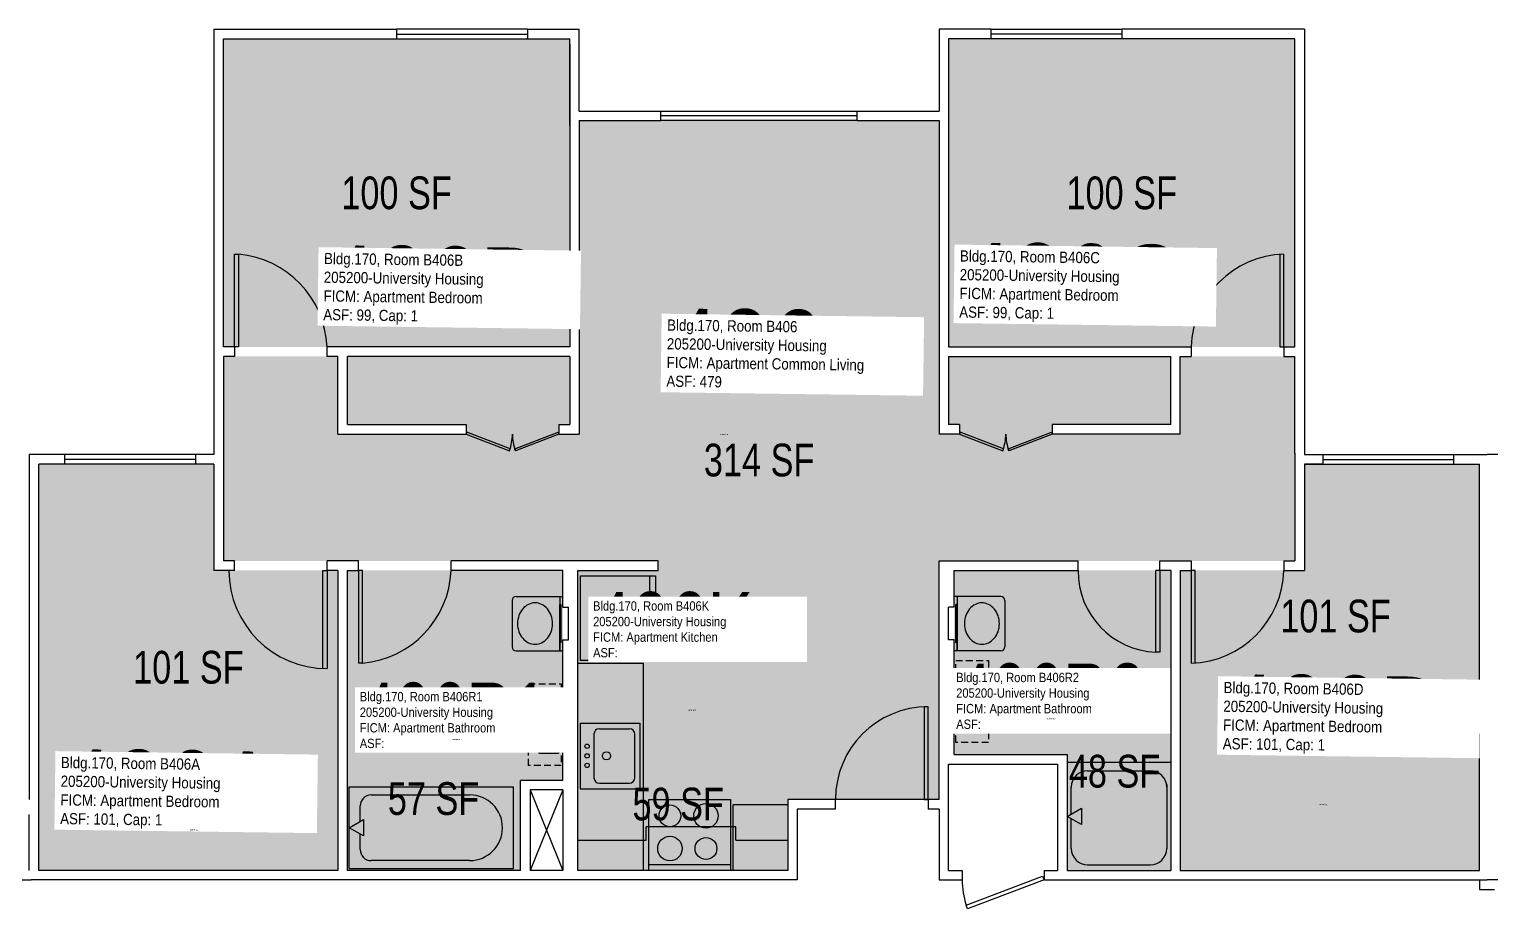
# Model space of a CAD drawing. Header units: inches. Extents: x -84 to 2978, y -50 to 1655.
# Drawn here: x 1476 to 2012, y 317 to 640 of the extents above; entities that cross this region are included whole.
import ezdxf
from ezdxf.enums import TextEntityAlignment as Align

# ---------------------------------------------------------------- set-up
doc = ezdxf.new("R2010")
doc.units = ezdxf.units.IN
doc.header["$LTSCALE"] = 10
doc.header["$MEASUREMENT"] = 0
doc.linetypes.add('DASHED2', pattern=[0.375, 0.25, -0.125])
doc.layers.get('0').update_dxf_attribs({"linetype": 'CONTINUOUS'})
for name, color, linetype in [('A-DOOR', 2, 'CONTINUOUS'), ('A-FLOR', 3, 'CONTINUOUS'), ('A-GLAZ', 1, 'CONTINUOUS'), ('A-IDEN-RNUM', 7, 'CONTINUOUS'), ('A-IDEN-SNUM', 4, 'CONTINUOUS'), ('A-IDEN-VNUM', 4, 'CONTINUOUS'), ('A-WALL', 5, 'CONTINUOUS'), ('AREA-TEXT', 3, 'CONTINUOUS'), ('Rooms-Category-Color', 7, 'CONTINUOUS'), ('Rooms-College-Color', 7, 'CONTINUOUS'), ('Rooms-Department-Color', 7, 'CONTINUOUS'), ('Rooms-Division-Color', 7, 'CONTINUOUS'), ('Rooms-Information', 7, 'CONTINUOUS')]:
    doc.layers.add(name, color=color, linetype=linetype)
doc.styles.add('CP_AREA', font='arial.ttf', dxfattribs={"height": 15})
doc.styles.add('CP_ROOMSNUMBER', font='arial.ttf', dxfattribs={"height": 1})
doc.styles.add('CP_ROOMVNUMBER', font='arial.ttf', dxfattribs={"width": 0.85, "height": 0.075})

msp = doc.modelspace()

# ---------------------------------------------------------------- hatches: boundary and pattern name
at = {"layer": 'Rooms-Category-Color', "true_color": 0x728ef3}
for points in [[(1547.17, 523.26), (1674.17, 523.26), (1674.17, 636.26), (1547.17, 636.26)], [(1813.17, 523.26), (1940.17, 523.26), (1940.17, 636.26), (1813.17, 636.26)], [(1940.17, 519.76), (1940.17, 444.76), (1809.67, 444.76), (1809.67, 357.26), (1754.17, 357.26), (1754.17, 441.26), (1706.66, 441.26), (1706.66, 444.76), (1547.17, 444.76), (1547.17, 519.76), (1589.17, 519.76), (1589.17, 491.26), (1636.17, 491.26), (1636.17, 494.76), (1592.67, 494.76), (1592.67, 519.76), (1674.17, 519.76), (1674.17, 494.76), (1670.17, 494.76), (1670.17, 491.26), (1677.67, 491.26), (1677.67, 606.26), (1809.67, 606.26), (1809.67, 491.26), (1817.17, 491.26), (1817.17, 494.76), (1813.17, 494.76), (1813.17, 519.76), (1894.67, 519.76), (1894.67, 494.76), (1851.17, 494.76), (1851.17, 491.26), (1898.17, 491.26), (1898.17, 519.76)], [(1543.67, 441.26), (1589.17, 441.26), (1589.17, 331.26), (1479.42, 331.26), (1479.42, 480.26), (1543.67, 480.26)], [(1943.67, 480.26), (2007.92, 480.26), (2007.92, 331.26), (1898.17, 331.26), (1898.17, 441.26), (1943.67, 441.26)], [(1592.67, 441.26), (1671.67, 441.26), (1671.67, 364.26), (1656.17, 364.26), (1656.17, 331.26), (1592.67, 331.26), (1592.67, 441.26)], [(1677.17, 441.26), (1754.17, 441.26), (1754.17, 331.26), (1677.17, 331.26)], [(1894.67, 441.26), (1815.17, 441.26), (1815.17, 373.76), (1856.67, 373.76), (1856.67, 331.26), (1894.67, 331.26)]]:
    msp.add_hatch(color=171, dxfattribs=at).paths.add_polyline_path(points)
at = {"layer": 'Rooms-College-Color', "true_color": 0xadadad}
for points in [[(1547.17, 523.26), (1674.17, 523.26), (1674.17, 636.26), (1547.17, 636.26)], [(1813.17, 523.26), (1940.17, 523.26), (1940.17, 636.26), (1813.17, 636.26)], [(1940.17, 519.76), (1940.17, 444.76), (1809.67, 444.76), (1809.67, 357.26), (1754.17, 357.26), (1754.17, 441.26), (1706.66, 441.26), (1706.66, 444.76), (1547.17, 444.76), (1547.17, 519.76), (1589.17, 519.76), (1589.17, 491.26), (1636.17, 491.26), (1636.17, 494.76), (1592.67, 494.76), (1592.67, 519.76), (1674.17, 519.76), (1674.17, 494.76), (1670.17, 494.76), (1670.17, 491.26), (1677.67, 491.26), (1677.67, 606.26), (1809.67, 606.26), (1809.67, 491.26), (1817.17, 491.26), (1817.17, 494.76), (1813.17, 494.76), (1813.17, 519.76), (1894.67, 519.76), (1894.67, 494.76), (1851.17, 494.76), (1851.17, 491.26), (1898.17, 491.26), (1898.17, 519.76)], [(1543.67, 441.26), (1589.17, 441.26), (1589.17, 331.26), (1479.42, 331.26), (1479.42, 480.26), (1543.67, 480.26)], [(1943.67, 480.26), (2007.92, 480.26), (2007.92, 331.26), (1898.17, 331.26), (1898.17, 441.26), (1943.67, 441.26)], [(1592.67, 441.26), (1671.67, 441.26), (1671.67, 364.26), (1656.17, 364.26), (1656.17, 331.26), (1592.67, 331.26), (1592.67, 441.26)], [(1677.17, 441.26), (1754.17, 441.26), (1754.17, 331.26), (1677.17, 331.26)], [(1894.67, 441.26), (1815.17, 441.26), (1815.17, 373.76), (1856.67, 373.76), (1856.67, 331.26), (1894.67, 331.26)]]:
    msp.add_hatch(color=253, dxfattribs=at).paths.add_polyline_path(points)
at = {"layer": 'Rooms-Department-Color', "true_color": 0x604aed}
for points in [[(1547.17, 523.26), (1674.17, 523.26), (1674.17, 636.26), (1547.17, 636.26)], [(1813.17, 523.26), (1940.17, 523.26), (1940.17, 636.26), (1813.17, 636.26)], [(1940.17, 519.76), (1940.17, 444.76), (1809.67, 444.76), (1809.67, 357.26), (1754.17, 357.26), (1754.17, 441.26), (1706.66, 441.26), (1706.66, 444.76), (1547.17, 444.76), (1547.17, 519.76), (1589.17, 519.76), (1589.17, 491.26), (1636.17, 491.26), (1636.17, 494.76), (1592.67, 494.76), (1592.67, 519.76), (1674.17, 519.76), (1674.17, 494.76), (1670.17, 494.76), (1670.17, 491.26), (1677.67, 491.26), (1677.67, 606.26), (1809.67, 606.26), (1809.67, 491.26), (1817.17, 491.26), (1817.17, 494.76), (1813.17, 494.76), (1813.17, 519.76), (1894.67, 519.76), (1894.67, 494.76), (1851.17, 494.76), (1851.17, 491.26), (1898.17, 491.26), (1898.17, 519.76)], [(1543.67, 441.26), (1589.17, 441.26), (1589.17, 331.26), (1479.42, 331.26), (1479.42, 480.26), (1543.67, 480.26)], [(1943.67, 480.26), (2007.92, 480.26), (2007.92, 331.26), (1898.17, 331.26), (1898.17, 441.26), (1943.67, 441.26)], [(1592.67, 441.26), (1671.67, 441.26), (1671.67, 364.26), (1656.17, 364.26), (1656.17, 331.26), (1592.67, 331.26), (1592.67, 441.26)], [(1677.17, 441.26), (1754.17, 441.26), (1754.17, 331.26), (1677.17, 331.26)], [(1894.67, 441.26), (1815.17, 441.26), (1815.17, 373.76), (1856.67, 373.76), (1856.67, 331.26), (1894.67, 331.26)]]:
    msp.add_hatch(color=173, dxfattribs=at).paths.add_polyline_path(points)
at = {"layer": 'Rooms-Division-Color', "true_color": 0x604aed}
for points in [[(1547.17, 523.26), (1674.17, 523.26), (1674.17, 636.26), (1547.17, 636.26)], [(1813.17, 523.26), (1940.17, 523.26), (1940.17, 636.26), (1813.17, 636.26)], [(1940.17, 519.76), (1940.17, 444.76), (1809.67, 444.76), (1809.67, 357.26), (1754.17, 357.26), (1754.17, 441.26), (1706.66, 441.26), (1706.66, 444.76), (1547.17, 444.76), (1547.17, 519.76), (1589.17, 519.76), (1589.17, 491.26), (1636.17, 491.26), (1636.17, 494.76), (1592.67, 494.76), (1592.67, 519.76), (1674.17, 519.76), (1674.17, 494.76), (1670.17, 494.76), (1670.17, 491.26), (1677.67, 491.26), (1677.67, 606.26), (1809.67, 606.26), (1809.67, 491.26), (1817.17, 491.26), (1817.17, 494.76), (1813.17, 494.76), (1813.17, 519.76), (1894.67, 519.76), (1894.67, 494.76), (1851.17, 494.76), (1851.17, 491.26), (1898.17, 491.26), (1898.17, 519.76)], [(1543.67, 441.26), (1589.17, 441.26), (1589.17, 331.26), (1479.42, 331.26), (1479.42, 480.26), (1543.67, 480.26)], [(1943.67, 480.26), (2007.92, 480.26), (2007.92, 331.26), (1898.17, 331.26), (1898.17, 441.26), (1943.67, 441.26)], [(1592.67, 441.26), (1671.67, 441.26), (1671.67, 364.26), (1656.17, 364.26), (1656.17, 331.26), (1592.67, 331.26), (1592.67, 441.26)], [(1677.17, 441.26), (1754.17, 441.26), (1754.17, 331.26), (1677.17, 331.26)], [(1894.67, 441.26), (1815.17, 441.26), (1815.17, 373.76), (1856.67, 373.76), (1856.67, 331.26), (1894.67, 331.26)]]:
    msp.add_hatch(color=173, dxfattribs=at).paths.add_polyline_path(points)

# ---------------------------------------------------------------- linework, layer by layer
for p, q in [((1678.17, 408.26), (1678.17, 439.26)), ((1678.17, 439.26), (1705.67, 439.26)), ((1703.42, 439.26), (1703.42, 408.26)), ((1705.67, 439.26), (1705.67, 408.26)), ((1653.06, 430.26), (1653.06, 413.26)), ((1654.56, 431.76), (1671.69, 431.76)), ((1670.56, 431.76), (1670.56, 411.76)), ((1832.3, 431.76), (1815.17, 431.76)), ((1816.3, 431.76), (1816.3, 411.76)), ((1833.8, 430.26), (1833.8, 413.26)), ((1670.56, 411.76), (1670.56, 428.76)), ((1670.56, 428.76), (1671.06, 428.76)), ((1671.06, 414.76), (1671.06, 428.76)), ((1815.8, 414.76), (1815.8, 428.76)), ((1816.3, 428.76), (1815.8, 428.76)), ((1816.3, 411.76), (1816.3, 428.76)), ((1816.3, 414.76), (1815.8, 414.76)), ((1654.56, 411.76), (1671.69, 411.76)), ((1705.67, 408.26), (1678.17, 408.26)), ((1832.3, 411.76), (1815.17, 411.76)), ((1677.17, 407.26), (1701.17, 407.26)), ((1701.17, 407.26), (1701.17, 331.26)), ((1815.8, 383.76), (1815.8, 402.59)), ((1815.92, 402.88), (1816.68, 403.64)), ((1816.97, 403.76), (1823.8, 403.76)), ((1823.8, 403.76), (1824.68, 402.88)), ((1824.8, 402.59), (1824.8, 399.32)), ((1824.78, 399.21), (1823.81, 395.82)), ((1662.05, 394.09), (1662.05, 390.76)), ((1663.05, 395.26), (1662.17, 394.38)), ((1670.05, 395.26), (1663.05, 395.26)), ((1670.93, 394.38), (1670.05, 395.26)), ((1671.05, 375.26), (1671.05, 394.09)), ((1823.8, 395.7), (1823.8, 390.82)), ((1662.05, 390.76), (1663.03, 387.32)), ((1663.05, 387.2), (1663.05, 382.32)), ((1823.81, 390.71), (1824.78, 387.32)), ((1824.8, 387.2), (1824.8, 383.76)), ((1663.03, 382.21), (1662.05, 378.76)), ((1678.08, 385.22), (1700.08, 385.22)), ((1678.08, 385.22), (1678.08, 361.22)), ((1683.08, 381.22), (1683.08, 365.22)), ((1685.08, 383.22), (1696.08, 383.22)), ((1698.08, 365.22), (1698.08, 381.22)), ((1700.08, 361.22), (1700.08, 385.22)), ((1816.68, 382.88), (1815.8, 383.76)), ((1823.63, 382.76), (1816.97, 382.76)), ((1824.8, 383.76), (1823.92, 382.88)), ((1662.05, 378.76), (1662.05, 375.26)), ((1662.05, 375.26), (1662.93, 374.38)), ((1663.22, 374.26), (1669.88, 374.26)), ((1670.17, 374.38), (1671.05, 375.26)), ((1894.67, 370.76), (1856.67, 370.76)), ((1864.17, 367.79), (1887.17, 367.79)), ((1593.3, 331.89), (1593.3, 361.89)), ((1593.3, 361.89), (1653.55, 361.89)), ((1653.55, 331.89), (1653.55, 361.89)), ((1678.08, 361.22), (1700.08, 361.22)), ((1685.08, 363.22), (1696.08, 363.22)), ((1858.17, 351.91), (1858.17, 361.79)), ((1893.17, 362.79), (1893.17, 339.29)), ((1597.32, 349.21), (1597.32, 354.92)), ((1601.33, 358.94), (1637.48, 358.94)), ((1703.17, 331.26), (1703.17, 357.26)), ((1703.17, 357.26), (1733.17, 357.26)), ((1733.17, 357.26), (1733.17, 331.26)), ((1754.17, 355.26), (1734.17, 355.26)), ((1856.67, 351.04), (1861.87, 354.04)), ((1861.87, 354.04), (1861.87, 348.04)), ((1593.3, 346.89), (1598.49, 349.89)), ((1598.49, 349.89), (1598.49, 343.89)), ((1861.87, 348.04), (1856.67, 351.04)), ((1858.17, 339.29), (1858.17, 350.18)), ((1598.49, 343.89), (1593.3, 346.89)), ((1597.32, 338.85), (1597.32, 344.57)), ((1735.17, 347.26), (1702.24, 347.26)), ((1702.24, 342.33), (1702.24, 347.26)), ((1735.17, 342.33), (1735.17, 347.26)), ((1677.17, 342.33), (1702.24, 342.33)), ((1735.17, 342.33), (1754.17, 342.33)), ((1637.48, 334.84), (1601.33, 334.84)), ((1733.17, 333.34), (1703.17, 333.34)), ((1864.17, 333.29), (1887.17, 333.29)), ((1593.3, 331.89), (1653.55, 331.89))]:
    msp.add_line(p, q)
at = {"linetype": 'DASHED2'}
for p, q in [((1815.8, 378.18), (1815.8, 408.18)), ((1815.8, 408.18), (1827.8, 408.18)), ((1827.8, 408.18), (1827.8, 378.18)), ((1659.05, 369.68), (1659.05, 399.68)), ((1659.05, 399.68), (1671.05, 399.68)), ((1671.05, 399.68), (1671.05, 369.68)), ((1827.8, 378.18), (1815.8, 378.18)), ((1671.05, 369.68), (1659.05, 369.68))]:
    msp.add_line(p, q, dxfattribs=at)
at = {"linetype": 'Continuous'}
msp.add_line((1734.17, 331.26), (1734.17, 355.26), dxfattribs=at)
for centre, radius in [((1680.58, 376.76), 0.791), ((1680.58, 373.26), 0.791), ((1680.58, 369.76), 0.791), ((1687.7, 373.26), 1.5), ((1710.95, 351.26), 4), ((1724.17, 351.26), 4.5), ((1710.95, 339.27), 4.5), ((1724.17, 339.27), 4)]:
    msp.add_circle(centre, radius)
for centre, radius, start, end in [((1654.56, 430.26), 1.5, 90, 180), ((1661.46, 423.94), 5.42, 90, 116.1916), ((1661.46, 423.94), 5.42, 63.8084, 90), ((1825.4, 423.94), 5.42, 90, 116.1916), ((1825.4, 423.94), 5.42, 63.8084, 90), ((1832.3, 430.26), 1.5, 0, 90), ((1664.06, 421.76), 9, 160.7706, 180), ((1662.79, 422.21), 7.65, 139.8991, 160.7706), ((1661.98, 422.89), 6.59, 116.1916, 139.8991), ((1660.94, 422.89), 6.59, 40.1009, 63.8084), ((1660.13, 422.21), 7.65, 19.2294, 40.1009), ((1658.86, 421.76), 9, 0, 19.2294), ((1828, 421.76), 9, 160.7706, 180), ((1826.73, 422.21), 7.65, 139.8991, 160.7706), ((1825.92, 422.89), 6.59, 116.1916, 139.8991), ((1824.88, 422.89), 6.59, 40.1009, 63.8084), ((1824.07, 422.21), 7.65, 19.2294, 40.1009), ((1822.8, 421.76), 9, 0, 19.2294), ((1664.06, 421.76), 9, 180, 199.2294), ((1662.79, 421.32), 7.65, 199.2294, 220.1009), ((1660.13, 421.32), 7.65, 319.8991, 340.7706), ((1658.86, 421.76), 9, 340.7706, 0), ((1828, 421.76), 9, 180, 199.2294), ((1826.73, 421.32), 7.65, 199.2294, 220.1009), ((1824.07, 421.32), 7.65, 319.8991, 340.7706), ((1822.8, 421.76), 9, 340.7706, 0), ((1654.56, 413.26), 1.5, 180, 270), ((1661.98, 420.64), 6.59, 220.1009, 243.8084), ((1661.46, 419.58), 5.42, 243.8084, 270), ((1661.46, 419.58), 5.42, 270, 296.1916), ((1660.94, 420.64), 6.59, 296.1916, 319.8991), ((1825.92, 420.64), 6.59, 220.1009, 243.8084), ((1825.4, 419.58), 5.42, 243.8084, 270), ((1825.4, 419.58), 5.42, 270, 296.1916), ((1824.88, 420.64), 6.59, 296.1916, 319.8991), ((1832.3, 413.26), 1.5, 270, 0), ((1816.22, 402.59), 0.418, 135, 180), ((1816.97, 403.34), 0.418, 90, 135), ((1824.38, 402.59), 0.418, 0, 45), ((1832.9, 392.61), 7.26, 129.4725, 153.2988), ((1833.75, 391.58), 8.59, 108.8354, 129.4725), ((1834.3, 389.97), 10.29, 90, 108.8354), ((1834.3, 389.97), 10.29, 71.1646, 90), ((1834.85, 391.58), 8.59, 50.5275, 71.1646), ((1835.69, 392.61), 7.26, 26.7012, 50.5275), ((1652.55, 381.47), 10.29, 90, 108.8354), ((1652.55, 381.47), 10.29, 71.1646, 90), ((1662.47, 394.09), 0.418, 135, 180), ((1670.63, 394.09), 0.418, 0, 45), ((1824.22, 395.7), 0.418, 164.0546, 180), ((1831.6, 393.26), 5.8, 153.2988, 180), ((1831.6, 393.26), 5.8, 180, 206.7012), ((1837, 393.26), 5.8, 0, 26.7012), ((1837, 393.26), 5.8, 333.2988, 0), ((1649.85, 384.76), 5.8, 153.2988, 180), ((1651.15, 384.11), 7.26, 129.4725, 153.2988), ((1652, 383.08), 8.59, 108.8354, 129.4725), ((1653.1, 383.08), 8.59, 50.5275, 71.1646), ((1653.94, 384.11), 7.26, 26.7012, 50.5275), ((1655.25, 384.76), 5.8, 0, 26.7012), ((1662.63, 387.2), 0.418, 0, 15.9454), ((1824.22, 390.82), 0.418, 180, 195.9454), ((1824.38, 387.2), 0.418, 0, 15.9454), ((1832.9, 393.92), 7.26, 206.7012, 230.5275), ((1833.75, 394.94), 8.59, 230.5275, 251.1646), ((1834.3, 396.55), 10.29, 251.1646, 270), ((1834.82, 394.12), 7.87, 266.2246, 288.8354), ((1834.31, 395.59), 9.43, 288.8354, 309.4725), ((1835.69, 393.92), 7.26, 309.4725, 333.2988), ((1649.85, 384.76), 5.8, 180, 206.7012), ((1651.15, 385.42), 7.26, 206.7012, 230.5275), ((1653.94, 385.42), 7.26, 309.4725, 333.2988), ((1655.25, 384.76), 5.8, 333.2988, 0), ((1662.63, 382.32), 0.418, 344.0546, 0), ((1685.08, 381.22), 2, 90, 180), ((1696.08, 381.22), 2, 0, 90), ((1816.97, 383.18), 0.418, 225, 270), ((1823.63, 383.18), 0.418, 270, 315), ((1652.53, 387.09), 9.43, 230.5275, 251.1646), ((1652.03, 385.62), 7.87, 251.1646, 273.7754), ((1652.55, 388.05), 10.29, 270, 288.8354), ((1653.1, 386.44), 8.59, 288.8354, 309.4725), ((1663.22, 374.68), 0.418, 225, 270), ((1669.88, 374.68), 0.418, 270, 315), ((1685.08, 365.22), 2, 180, 270), ((1696.08, 365.22), 2, 270, 0), ((1864.17, 361.79), 6, 90, 180), ((1887.17, 361.79), 6, 0, 90), ((1601.33, 354.92), 4.02, 90, 180), ((1637.48, 346.89), 12.05, 270, 90), ((1601.33, 338.85), 4.02, 180, 270), ((1864.17, 339.29), 6, 180, 270), ((1887.17, 339.29), 6, 270, 0)]:
    msp.add_arc(centre, radius, start, end)
at = {"layer": 'A-DOOR'}
for p, q in [((1551.17, 523.26), (1551.17, 557.26)), ((1551.17, 557.26), (1552.67, 557.26)), ((1552.67, 557.26), (1552.67, 523.26)), ((1934.67, 557.26), (1934.67, 523.26)), ((1936.17, 523.26), (1936.17, 557.26)), ((1552.67, 523.26), (1551.17, 523.26)), ((1934.67, 523.26), (1936.17, 523.26)), ((1636.43, 491.92), (1636.17, 491.26)), ((1636.17, 491.26), (1652.05, 485.18)), ((1652.3, 485.84), (1636.43, 491.92)), ((1654.05, 485.84), (1669.92, 491.92)), ((1670.17, 491.26), (1654.3, 485.18)), ((1669.92, 491.92), (1670.17, 491.26)), ((1817.43, 491.92), (1817.17, 491.26)), ((1817.17, 491.26), (1833.05, 485.18)), ((1833.3, 485.84), (1817.43, 491.92)), ((1835.05, 485.84), (1850.92, 491.92)), ((1851.17, 491.26), (1835.3, 485.18)), ((1850.92, 491.92), (1851.17, 491.26)), ((1652.05, 485.18), (1652.3, 485.84)), ((1654.3, 485.18), (1654.05, 485.84)), ((1833.05, 485.18), (1833.3, 485.84)), ((1835.3, 485.18), (1835.05, 485.84)), ((1583.67, 441.26), (1585.17, 441.26)), ((1583.67, 405.26), (1583.67, 441.26)), ((1585.17, 441.26), (1585.17, 405.26)), ((1596.67, 441.26), (1596.67, 407.26)), ((1598.17, 441.26), (1596.67, 441.26)), ((1598.17, 407.26), (1598.17, 441.26)), ((1889.17, 411.26), (1889.17, 441.26)), ((1890.67, 441.26), (1889.17, 441.26)), ((1890.67, 441.26), (1890.67, 411.26)), ((1902.17, 441.26), (1902.17, 407.26)), ((1903.67, 441.26), (1902.17, 441.26)), ((1903.67, 407.26), (1903.67, 441.26)), ((1890.67, 411.26), (1889.17, 411.26)), ((1598.17, 407.26), (1596.67, 407.26)), ((1805.67, 391.26), (1804.17, 391.26)), ((1804.17, 391.26), (1804.17, 357.26)), ((1805.67, 357.26), (1805.67, 391.26)), ((1805.67, 357.26), (1771.67, 357.26)), ((1804.17, 357.26), (1805.67, 357.26)), ((1819.61, 318.49), (1847.67, 329.08)), ((1848.17, 327.76), (1820.1, 317.17)), ((1847.67, 329.08), (1848.17, 327.76)), ((1820.1, 317.17), (1819.61, 318.49))]:
    msp.add_line(p, q, dxfattribs=at)
for centre, radius, start, end in [((1549.53, 521.73), 35.67, 2.4645, 84.9512), ((1937.14, 522.3), 34.97, 91.5758, 178.4242), ((1636.17, 491.26), 17, 339.0225, 0), ((1670.17, 491.26), 17, 180, 200.9775), ((1817.17, 491.26), 17, 339.0225, 0), ((1851.17, 491.26), 17, 180, 200.9775), ((1585.17, 441.26), 36, 180, 270), ((1595.07, 442.76), 35.64, 274.9983, 357.5861), ((1890.45, 441.01), 29.77, 179.5103, 267.5521), ((1901.21, 442.22), 34.97, 271.5758, 358.4242), ((1805.67, 357.26), 34, 90, 180), ((1845.37, 327.39), 27.2, 179.2241, 199.0522)]:
    msp.add_arc(centre, radius, start, end, dxfattribs=at)
at = {"layer": 'A-FLOR'}
for p, q in [((1659.67, 360.76), (1671.67, 331.26)), ((1671.67, 360.76), (1659.67, 331.26))]:
    msp.add_line(p, q, dxfattribs=at)
at = {"layer": 'A-GLAZ'}
for p, q in [((1658.67, 639.76), (1610.67, 639.76)), ((1610.67, 638.01), (1658.67, 638.01)), ((1828.67, 639.76), (1876.67, 639.76)), ((1876.67, 638.01), (1828.67, 638.01)), ((1610.67, 636.26), (1658.67, 636.26)), ((1876.67, 636.26), (1828.67, 636.26)), ((1707.67, 609.76), (1779.67, 609.76)), ((1779.67, 608.01), (1707.67, 608.01)), ((1779.67, 606.26), (1707.67, 606.26)), ((1536.92, 483.76), (1488.92, 483.76)), ((1950.42, 483.76), (1998.42, 483.76)), ((1536.92, 482.01), (1488.92, 482.01)), ((1536.92, 480.26), (1488.92, 480.26)), ((1950.42, 482.01), (1998.42, 482.01)), ((1950.42, 480.26), (1998.42, 480.26))]:
    msp.add_line(p, q, dxfattribs=at)
at = {"layer": 'A-WALL'}
for p, q in [((1543.67, 639.76), (1610.67, 639.76)), ((1543.67, 639.76), (1543.67, 483.76)), ((1610.67, 639.76), (1610.67, 636.26)), ((1658.67, 639.76), (1677.67, 639.76)), ((1658.67, 639.76), (1658.67, 636.26)), ((1809.67, 639.76), (1809.67, 609.76)), ((1828.67, 639.76), (1809.67, 639.76)), ((1828.67, 639.76), (1828.67, 636.26)), ((1876.67, 639.76), (1876.67, 636.26)), ((1943.67, 639.76), (1876.67, 639.76)), ((1943.67, 639.76), (1943.67, 483.76)), ((1547.17, 523.26), (1547.17, 636.26)), ((1547.17, 636.26), (1610.67, 636.26)), ((1658.67, 636.26), (1674.17, 636.26)), ((1674.17, 604.51), (1674.17, 636.26)), ((1674.17, 634.26), (1674.17, 604.51)), ((1813.17, 636.26), (1813.17, 604.51)), ((1828.67, 636.26), (1813.17, 636.26)), ((1940.17, 636.26), (1876.67, 636.26)), ((1940.17, 523.26), (1940.17, 636.26)), ((1677.67, 609.76), (1707.67, 609.76)), ((1677.67, 606.26), (1677.67, 491.26)), ((1677.67, 606.26), (1707.67, 606.26)), ((1707.67, 606.26), (1707.67, 609.76)), ((1779.67, 606.26), (1779.67, 609.76)), ((1779.67, 609.76), (1809.67, 609.76)), ((1779.67, 606.26), (1809.67, 606.26)), ((1809.67, 606.26), (1809.67, 491.26)), ((1674.17, 604.51), (1674.17, 523.26)), ((1813.17, 604.51), (1813.17, 523.26)), ((1551.17, 523.26), (1547.17, 523.26)), ((1551.17, 523.26), (1551.17, 519.76)), ((1674.17, 523.26), (1585.17, 523.26)), ((1585.17, 519.76), (1585.17, 523.26)), ((1813.17, 523.26), (1902.17, 523.26)), ((1902.17, 523.26), (1902.17, 519.76)), ((1936.17, 523.26), (1936.17, 519.76)), ((1936.17, 523.26), (1940.17, 523.26)), ((1551.17, 519.76), (1547.17, 519.76)), ((1589.17, 519.76), (1585.17, 519.76)), ((1589.17, 491.26), (1589.17, 519.76)), ((1674.17, 519.76), (1592.67, 519.76)), ((1592.67, 494.76), (1592.67, 519.76)), ((1674.17, 519.76), (1674.17, 494.76)), ((1813.17, 519.76), (1894.67, 519.76)), ((1813.17, 519.76), (1813.17, 494.76)), ((1894.67, 494.76), (1894.67, 519.76)), ((1898.17, 491.26), (1898.17, 519.76)), ((1898.17, 519.76), (1902.17, 519.76)), ((1936.17, 519.76), (1940.17, 519.76)), ((1940.17, 484.26), (1940.17, 519.76)), ((1592.67, 494.76), (1636.17, 494.76)), ((1636.17, 494.76), (1636.17, 491.26)), ((1670.17, 494.76), (1670.17, 491.26)), ((1670.17, 494.76), (1674.17, 494.76)), ((1817.17, 494.76), (1813.17, 494.76)), ((1817.17, 494.76), (1817.17, 491.26)), ((1894.67, 494.76), (1851.17, 494.76)), ((1851.17, 494.76), (1851.17, 491.26)), ((1589.17, 491.26), (1636.17, 491.26)), ((1670.17, 491.26), (1677.67, 491.26)), ((1817.17, 491.26), (1809.67, 491.26)), ((1898.17, 491.26), (1851.17, 491.26)), ((1476.67, 483.76), (1475.92, 483.76)), ((1475.92, 483.76), (1475.92, 357.26)), ((1488.92, 483.76), (1476.67, 483.76)), ((1488.92, 483.76), (1488.92, 480.26)), ((1543.67, 483.76), (1536.92, 483.76)), ((1536.92, 483.76), (1536.92, 480.26)), ((1547.17, 483.76), (1547.17, 444.76)), ((1940.17, 484.26), (1940.17, 444.76)), ((1943.67, 483.76), (1950.42, 483.76)), ((1950.42, 483.76), (1950.42, 480.26)), ((1998.42, 483.76), (1998.42, 480.26)), ((1998.42, 483.76), (2010.67, 483.76)), ((2022.92, 483.76), (2010.67, 483.76)), ((1488.92, 480.26), (1479.42, 480.26)), ((1479.42, 331.26), (1479.42, 480.26)), ((1543.67, 480.26), (1536.92, 480.26)), ((1543.67, 480.26), (1543.67, 441.26)), ((1943.67, 480.26), (1943.67, 441.26)), ((1943.67, 480.26), (1950.42, 480.26)), ((1950.42, 480.26), (1943.67, 480.26)), ((1998.42, 480.26), (2007.92, 480.26)), ((2007.92, 331.26), (2007.92, 480.26)), ((1551.17, 441.26), (1543.67, 441.26)), ((1551.17, 444.76), (1547.17, 444.76)), ((1551.17, 441.26), (1551.17, 444.76)), ((1596.67, 444.76), (1585.17, 444.76)), ((1585.17, 441.26), (1585.17, 444.76)), ((1585.17, 441.26), (1585.17, 444.76)), ((1589.17, 441.26), (1585.17, 441.26)), ((1589.17, 441.26), (1589.17, 331.26)), ((1592.67, 331.26), (1592.67, 441.26)), ((1592.67, 441.26), (1596.67, 441.26)), ((1596.67, 441.26), (1596.67, 444.76)), ((1677.17, 444.76), (1630.67, 444.76)), ((1630.67, 441.26), (1630.67, 444.76)), ((1671.67, 441.26), (1630.67, 441.26)), ((1654.05, 441.26), (1634.67, 441.26)), ((1671.67, 427.76), (1671.67, 441.26)), ((1706.66, 444.76), (1677.17, 444.76)), ((1677.17, 441.26), (1706.66, 441.26)), ((1677.17, 331.26), (1677.17, 441.26)), ((1706.66, 441.26), (1706.66, 444.76)), ((1809.67, 357.26), (1809.67, 444.76)), ((1809.67, 444.76), (1860.67, 444.76)), ((1815.17, 441.26), (1860.67, 441.26)), ((1815.17, 427.76), (1815.17, 441.26)), ((1860.67, 441.26), (1860.67, 444.76)), ((1890.67, 441.26), (1890.67, 444.76)), ((1890.67, 441.26), (1890.67, 444.76)), ((1890.67, 444.76), (1902.17, 444.76)), ((1894.67, 441.26), (1890.67, 441.26)), ((1894.67, 441.26), (1894.67, 331.26)), ((1898.17, 441.26), (1898.17, 331.26)), ((1898.17, 441.26), (1902.17, 441.26)), ((1902.17, 444.76), (1902.17, 441.26)), ((1936.17, 444.76), (1940.17, 444.76)), ((1936.17, 444.76), (1936.17, 441.26)), ((1936.17, 441.26), (1943.67, 441.26)), ((1671.67, 427.76), (1673.69, 427.76)), ((1673.69, 415.76), (1673.69, 427.76)), ((1813.17, 415.76), (1813.17, 427.76)), ((1815.17, 427.76), (1813.17, 427.76)), ((1671.67, 364.26), (1671.67, 415.76)), ((1671.67, 415.76), (1673.69, 415.76)), ((1815.17, 415.76), (1813.17, 415.76)), ((1815.17, 373.76), (1815.17, 415.76)), ((1813.17, 370.26), (1853.17, 370.26)), ((1813.17, 331.26), (1813.17, 370.26)), ((1815.17, 373.76), (1856.67, 373.76)), ((1853.17, 370.26), (1853.17, 331.26)), ((1856.67, 373.76), (1856.67, 331.26)), ((1656.17, 331.26), (1656.17, 364.26)), ((1671.67, 364.26), (1656.17, 364.26)), ((1659.67, 360.76), (1659.67, 331.26)), ((1671.67, 360.76), (1659.67, 360.76)), ((1671.67, 360.76), (1671.67, 331.26)), ((1754.17, 357.26), (1754.17, 331.26)), ((1771.67, 357.26), (1754.17, 357.26)), ((1771.67, 353.76), (1771.67, 357.26)), ((1809.67, 357.26), (1805.67, 357.26)), ((1805.67, 357.26), (1805.67, 353.76)), ((1475.92, 331.26), (1475.92, 351.76)), ((1757.67, 353.76), (1757.67, 327.76)), ((1771.67, 353.76), (1757.67, 353.76)), ((1809.67, 353.76), (1805.67, 353.76)), ((1809.67, 353.76), (1809.67, 327.76)), ((1468.42, 327.76), (1476.67, 327.76)), ((1757.67, 327.76), (1476.67, 327.76)), ((1589.17, 331.26), (1479.42, 331.26)), ((1656.17, 331.26), (1592.67, 331.26)), ((1671.67, 331.26), (1659.67, 331.26)), ((1754.17, 331.26), (1677.17, 331.26)), ((1809.67, 327.76), (1818.17, 327.76)), ((1813.17, 331.26), (1818.17, 331.26)), ((1818.17, 331.26), (1818.17, 327.76)), ((1848.17, 331.26), (1848.17, 327.76)), ((1848.17, 331.26), (1853.17, 331.26)), ((1848.17, 327.76), (2010.67, 327.76)), ((1856.67, 331.26), (1894.67, 331.26)), ((1898.17, 331.26), (2007.92, 331.26)), ((2007.92, 327.76), (2007.92, 324.26)), ((2291.67, 327.76), (2010.67, 327.76)), ((2007.92, 324.26), (2013.42, 324.26))]:
    msp.add_line(p, q, dxfattribs=at)
at = {"layer": 'A-WALL', "linetype": 'Continuous'}
for p, q in [((1677.67, 609.76), (1677.67, 639.76)), ((1547.17, 519.76), (1547.17, 483.76))]:
    msp.add_line(p, q, dxfattribs=at)

# ---------------------------------------------------------------- texts
at = {"layer": 'A-IDEN-RNUM', "style": 'CP_ROOMSNUMBER'}
for s, rotation, p in [('0406-B0', 359.2, (1606.77, 548.73)), ('0406-C0', 359.24, (1868.7, 547.58)), ('0406-00', 359.2, (1729.43, 490.98)), ('0406-D0', 359.2, (1949.2, 355.2)), ('0406-A0', 359.24, (1534.91, 345.91))]:
    msp.add_text(s, height=0.36, rotation=rotation, dxfattribs=at).set_placement(p)
for s, p in [('0406-K0', (1717.64, 389.81)), ('0406-R2', (1849.4, 386.65)), ('0406-R1', (1631.27, 379.04))]:
    msp.add_text(s, height=0.36, dxfattribs=at).set_placement(p)
at = {"layer": 'A-IDEN-SNUM', "style": 'CP_ROOMSNUMBER'}
for s, rotation, p in [('1700B406B0', 359.2, (1606.77, 548.73)), ('1700B406C0', 359.24, (1868.7, 547.58)), ('1700B40600', 359.2, (1729.43, 490.98)), ('1700B406D0', 359.2, (1949.2, 355.2)), ('1700B406A0', 359.24, (1534.91, 345.91))]:
    msp.add_text(s, height=0.36, rotation=rotation, dxfattribs=at).set_placement(p)
for s, p in [('1700B406K0', (1717.64, 389.81)), ('1700B406R2', (1849.4, 386.65)), ('1700B406R1', (1631.27, 379.04))]:
    msp.add_text(s, height=0.36, dxfattribs=at).set_placement(p)
at = {"layer": 'A-IDEN-VNUM', "style": 'CP_ROOMVNUMBER', "width": 0.85}
for s, rotation, p in [('406B', 359.24, (1583.75, 531.81)), ('406C', 359.24, (1817.03, 532.76)), ('406', 359.24, (1709.62, 508.59)), ('406D', 359.24, (1913.72, 374.46)), ('406A', 359.244, (1487.23, 346.97))]:
    msp.add_text(s, height=28.8, rotation=rotation, dxfattribs=at).set_placement(p)
at = {"layer": 'A-IDEN-VNUM', "style": 'CP_ROOMVNUMBER'}
for s, width, p in [('406K', 0.75, (1682.77, 409.33)), ('406R2', 0.7, (1815.96, 383.1)), ('406R1', 0.7, (1597.18, 376.07, 0))]:
    msp.add_text(s, height=24, dxfattribs=dict(at, width=width)).set_placement(p)
at = {"layer": 'AREA-TEXT', "style": 'CP_AREA', "width": 0.75}
for s, p in [('100 SF', (1610.67, 579.76)), ('100 SF', (1876.67, 579.76)), ('314 SF', (1743.67, 481.76)), ('101 SF', (1955.09, 424.54)), ('101 SF', (1534.3, 405.76)), ('48 SF', (1874.05, 367.64)), ('57 SF', (1624.23, 357.6)), ('59 SF', (1713.98, 355.59))]:
    msp.add_text(s, height=12, dxfattribs=at).set_placement(p, align=Align.MIDDLE_CENTER)

# ---------------------------------------------------------------- next in the draw order: texts
at = {"layer": 'Rooms-Information', "char_height": 4.1143, "width": 92.16, "attachment_point": 7, "style": 'CP_ROOMVNUMBER', "bg_fill": 3, "box_fill_scale": 1.5, "bg_fill_color": 256, "bg_fill_true_color": 13158600, "bg_fill_transparency": 0}
for s, insert, rotation in [('Bldg.170, Room B406B^M^J205200-University Housing^M^JFICM: Apartment Bedroom^M^JASF: 99, Cap: 1', (1583.75, 531.81), 359.24), ('Bldg.170, Room B406C^M^J205200-University Housing^M^JFICM: Apartment Bedroom^M^JASF: 99, Cap: 1', (1817.03, 532.76), 359.24), ('Bldg.170, Room B406^M^J205200-University Housing^M^JFICM: Apartment Common Living^M^JASF: 479', (1709.62, 508.59), 359.24), ('Bldg.170, Room B406D^M^J205200-University Housing^M^JFICM: Apartment Bedroom^M^JASF: 101, Cap: 1', (1913.72, 374.46), 359.24), ('Bldg.170, Room B406A^M^J205200-University Housing^M^JFICM: Apartment Bedroom^M^JASF: 101, Cap: 1', (1487.23, 346.97), 359.244)]:
    msp.add_mtext(s, dxfattribs=dict(at, insert=insert, rotation=rotation))
at = {"layer": 'Rooms-Information', "char_height": 3.4286, "width": 76.8, "attachment_point": 7, "style": 'CP_ROOMVNUMBER', "bg_fill": 3, "box_fill_scale": 1.5, "bg_fill_color": 256, "bg_fill_true_color": 13158600, "bg_fill_transparency": 0}
for s, insert in [('Bldg.170, Room B406K^M^J205200-University Housing^M^JFICM: Apartment Kitchen^M^JASF: ', (1682.77, 409.33)), ('Bldg.170, Room B406R2^M^J205200-University Housing^M^JFICM: Apartment Bathroom^M^JASF: ', (1815.96, 383.1)), ('Bldg.170, Room B406R1^M^J205200-University Housing^M^JFICM: Apartment Bathroom^M^JASF: ', (1597.18, 376.07, 0))]:
    msp.add_mtext(s, dxfattribs=dict(at, insert=insert))

doc.saveas('drawing.dxf')
